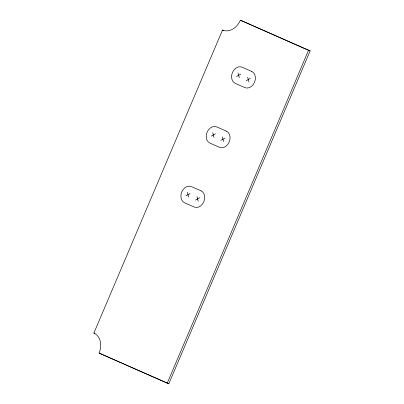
<?xml version="1.0" encoding="UTF-8"?>
<svg xmlns="http://www.w3.org/2000/svg" width="404" height="404" viewBox="0 0 404 404"><rect width="100%" height="100%" fill="white"/><g stroke="black" fill="none" stroke-linecap="round" stroke-linejoin="round"><path stroke-width="0.61" d="M93.88 333.073L222.508 30.037A16.221 12.605 -68.2 0 0 240.38 20.2L310.12 50.909L168.816 383.8L99.076 353.091A16.221 12.605 -68.2 0 0 93.88 333.073L94.93 333.497M167.236 383.169L308.54 50.278L310.12 50.909M236.572 76.442L240.784 74.119M246.188 80.679L250.399 78.361M211.226 136.153L215.438 133.835M220.842 140.395L225.053 138.072M185.88 195.864L190.092 193.546M195.496 200.106L199.707 197.783M222.508 30.037L223.564 30.462M99.076 353.091L168.816 383.8M240.38 20.2L308.54 50.278M247.677 77.164L248.904 81.881M238.067 72.922L239.294 77.639M222.331 136.875L223.558 141.592M212.721 132.633L213.948 137.35M196.985 196.586L198.213 201.303M187.375 192.344L188.602 197.061M251.722 71.437L242.112 67.195A8.787 6.828 -68.2 0 0 232.431 72.523A8.787 6.828 -68.2 0 0 235.249 83.365L244.859 87.607A8.787 6.828 -68.2 0 0 254.54 82.28A8.787 6.828 -68.2 0 0 251.722 71.437M226.376 131.148L216.766 126.907A8.787 6.828 -68.2 0 0 207.085 132.234A8.787 6.828 -68.2 0 0 209.903 143.077L219.513 147.319A8.787 6.828 -68.2 0 0 229.194 141.991A8.787 6.828 -68.2 0 0 226.376 131.148M201.03 190.86L191.42 186.618A8.787 6.828 -68.2 0 0 181.739 191.945A8.787 6.828 -68.2 0 0 184.557 202.788L194.167 207.03A8.787 6.828 -68.2 0 0 203.848 201.702A8.787 6.828 -68.2 0 0 201.03 190.86"/></g></svg>
